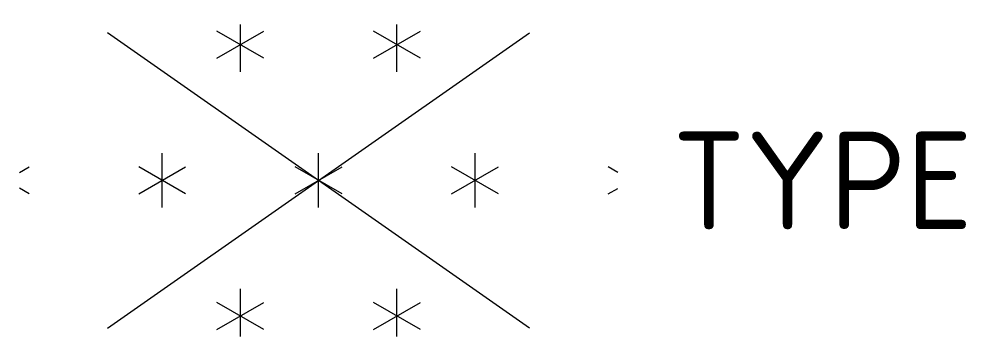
# Model space of a CAD drawing. Header units: metres. Extents: x -5.5 to 11.9, y -3 to 3.
import ezdxf
from ezdxf.enums import TextEntityAlignment as Align

# ---------------------------------------------------------------- set-up
doc = ezdxf.new("R2010")
doc.units = ezdxf.units.M
doc.layers.get('0').update_dxf_attribs({"lineweight": 25})
doc.styles.add('NLCS-ISO', font='NLCS-ISO.ttf')

msp = doc.modelspace()

# ---------------------------------------------------------------- hatches: boundary and pattern name
h = msp.add_hatch()
h.set_pattern_fill('AGR-SIERPLANTSOEN-SO', color=256, scale=0.5, style=0, pattern_type=2)
h.set_pattern_definition([(30, (-0.433, -0.25), (1.44338, 2.5), [1, -4]), (90, (0, -0.5), (-1.44338, 2.5), [1, -4]), (150, (0.433, -0.25), (-2.88675, 6e-07), [1, -4])])
edge = h.paths.add_edge_path()
edge.add_ellipse((0, 0), major_axis=(-5.525, 0), ratio=0.538462, start_angle=0, end_angle=360, ccw=False)

# ---------------------------------------------------------------- linework, layer by layer
for p, q in [((-3.891, -2.724), (3.891, 2.724)), ((3.891, -2.724), (-3.891, 2.724))]:
    msp.add_line(p, q)

# ---------------------------------------------------------------- texts
at = {"style": 'NLCS-ISO'}
msp.add_attdef('TYPE', text='', height=1.8, dxfattribs=at).set_placement((6.525, 0), align=Align.MIDDLE_LEFT)

doc.saveas('drawing.dxf')
